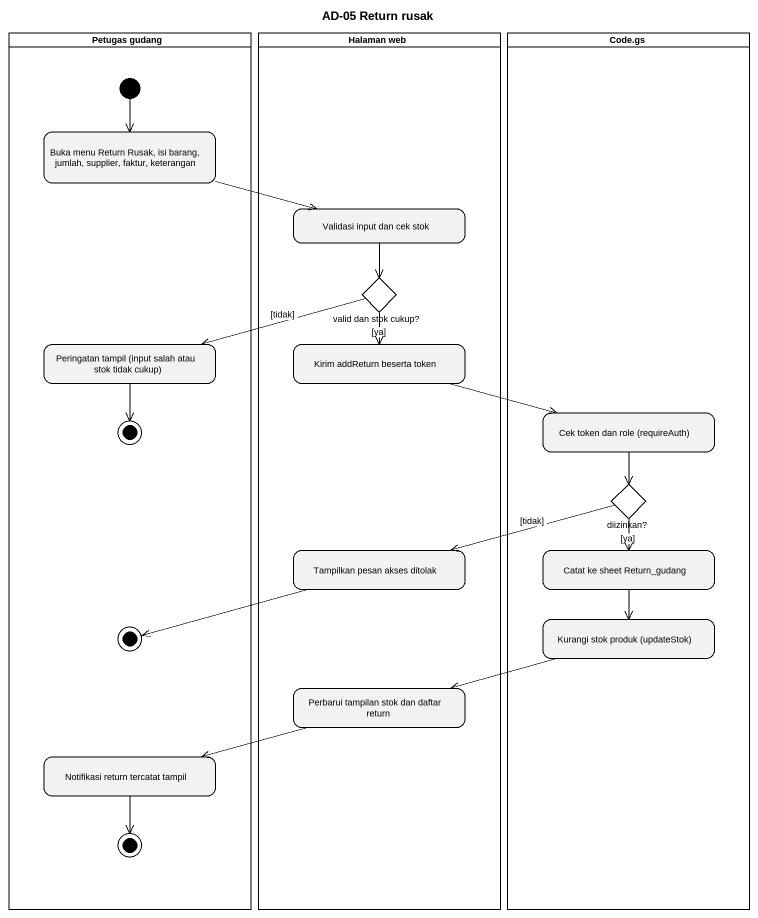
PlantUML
@startuml
title AD-05 Return rusak
hide empty description
state "Petugas gudang" as Petugas_gudang <<partition>> {
  state "Buka menu Return Rusak, isi barang, jumlah, supplier, faktur, keterangan" as Buka_menu_Return_Rusak_isi
  state "Peringatan tampil (input salah atau stok tidak cukup)" as Peringatan_tampil_input
  state final1 <<end>>
  state final2 <<end>>
  state "Notifikasi return tercatat tampil" as Notifikasi_return_tercatat
  state final3 <<end>>
  [*] --> Buka_menu_Return_Rusak_isi
}
state "Halaman web" as Halaman_web <<partition>> {
  state "Validasi input dan cek stok" as Validasi_input_dan_cek_stok
  state "valid dan stok cukup?" as valid_dan_stok_cukup <<choice>>
  state "Kirim addReturn beserta token" as Kirim_addReturn_beserta
  state "Tampilkan pesan akses ditolak" as Tampilkan_pesan_akses
  state "Perbarui tampilan stok dan daftar return" as Perbarui_tampilan_stok_dan
}
state "Code.gs" as Code_gs <<partition>> {
  state "Cek token dan role (requireAuth)" as Cek_token_dan_role
  state "diizinkan?" as diizinkan <<choice>>
  state "Catat ke sheet Return_gudang" as Catat_ke_sheet_Return_gudang
  state "Kurangi stok produk (updateStok)" as Kurangi_stok_produk
}
Buka_menu_Return_Rusak_isi -right-> Validasi_input_dan_cek_stok
Validasi_input_dan_cek_stok --> valid_dan_stok_cukup
valid_dan_stok_cukup -left-> Peringatan_tampil_input : [tidak]
valid_dan_stok_cukup --> Kirim_addReturn_beserta : [ya]
Peringatan_tampil_input --> final1
Kirim_addReturn_beserta -right-> Cek_token_dan_role
Cek_token_dan_role --> diizinkan
diizinkan -left-> Tampilkan_pesan_akses : [tidak]
diizinkan --> Catat_ke_sheet_Return_gudang : [ya]
Tampilkan_pesan_akses -left-> final2
Catat_ke_sheet_Return_gudang --> Kurangi_stok_produk
Kurangi_stok_produk -left-> Perbarui_tampilan_stok_dan
Perbarui_tampilan_stok_dan -left-> Notifikasi_return_tercatat
Notifikasi_return_tercatat --> final3
@enduml
